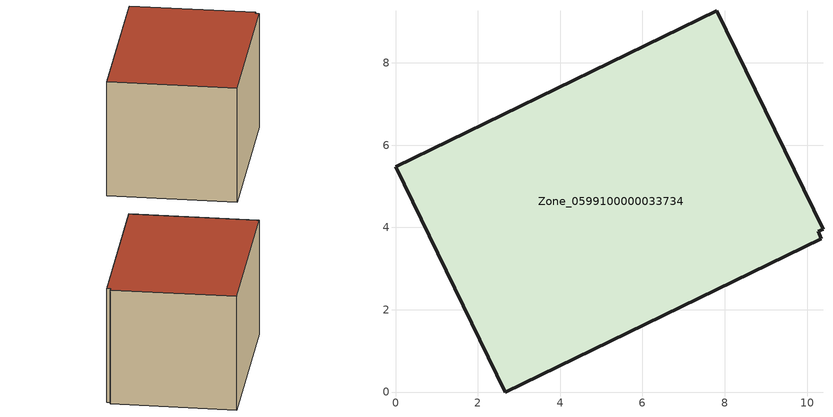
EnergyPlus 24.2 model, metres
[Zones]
Zone_0599100000033734
 floor ground (C_G): 10.39,3.96 10.27,3.9 10.35,3.73 2.67,0 0,5.47 7.8,9.26 z0
 wall outside (C_F): 10.39,3.96 7.8,9.26 0,5.47 2.67,0 10.35,3.73 10.27,3.9 10.39,3.96 z0:5.75
 roof outside (C_R): 10.27,3.9 10.39,3.96 7.8,9.26 0,5.47 2.67,0 10.35,3.73 z5.75
[BUILDING]
Pand.0599100000033734: North Axis=0; Terrain=City; Loads Convergence Tolerance Value=0.04; Temperature Convergence Tolerance Value=0.4; Solar Distribution=FullExterior; Maximum Number of Warmup Days=25; Minimum Number of Warmup Days=1
[Site:Location]
Rotterdam.The.Hague.AP_ZH_NLD Design_Conditions: Latitude=51.96; Longitude=4.45; Time Zone=1; Elevation=-4.5
[SITE:GROUNDTEMPERATURE:BUILDINGSURFACE]
18, 18, 18, 18, 18, 18, 18, 18, 18, 18, 18, 18
[MATERIAL] Thermal Absorptance=0.9; Solar Absorptance=0.7; Visible Absorptance=0.7
Name | Roughness | Thickness | Conductivity | Density | Specific Heat
G.TI.1946-1964 | MediumSmooth | 0.15 | 1 | 540 | 1210
F.TI.1946-1964 | Rough | 0.3 | 0.857143 | 1920 | 840
R.TI.1946-1964 | MediumRough | 0.2 | 0.277778 | 1500 | 1000
[CONSTRUCTION]
C_G: G.TI.1946-1964
C_F: F.TI.1946-1964
C_R: R.TI.1946-1964
[ZONE]
Zone_0599100000033734: Type=1; Multiplier=1; Ceiling Height=Autocalculate; Volume=Autocalculate; Floor Area=autocalculate; Part of Total Floor Area=Yes
[ZONEINFILTRATION:DESIGNFLOWRATE]
Infil_Zone_0599100000033734: Zone or ZoneList or Space or SpaceList=Zone_0599100000033734; Schedule=AlwaysOn; Design Flow Rate Calculation Method=Flow/Area; Flow Rate per Floor Area=0.003; Constant Term Coefficient=1; Temperature Term Coefficient=0; Velocity Term Coefficient=0; Velocity Squared Term Coefficient=0
[HVACTEMPLATE:ZONE:IDEALLOADSAIRSYSTEM]
Zone_0599100000033734: Maximum Heating Supply Air Temperature=50; Minimum Cooling Supply Air Temperature=13; Maximum Heating Supply Air Humidity Ratio=0.0156; Minimum Cooling Supply Air Humidity Ratio=0.0077; Heating Limit=NoLimit; Cooling Limit=NoLimit; Dehumidification Control Type=ConstantSensibleHeatRatio; Cooling Sensible Heat Ratio=0.7; Dehumidification Setpoint=60; Humidification Control Type=None; Humidification Setpoint=30; Outdoor Air Method=None; Outdoor Air Flow Rate per Person=0.00944; Outdoor Air Flow Rate per Zone Floor Area=0; Outdoor Air Flow Rate per Zone=0; Demand Controlled Ventilation Type=None; Outdoor Air Economizer Type=NoEconomizer; Heat Recovery Type=None; Sensible Heat Recovery Effectiveness=0.7; Latent Heat Recovery Effectiveness=0.65
[ZONECONTROL:THERMOSTAT]
ThermostatControl_Zone_0599100000033734: Zone or ZoneList=Zone_0599100000033734; Control Type Schedule=DualSetpointControlType; Control 1=Thermostat_Zone_0599100000033734; Temperature Difference Between Cutout And Setpoint=0
[THERMOSTATSETPOINT:DUALSETPOINT]
Thermostat_Zone_0599100000033734: Heating Setpoint Temperature Schedule=HeatingSetpoint_Zone_0599100000033734; Cooling Setpoint Temperature Schedule=CoolingSetpoint_Zone_0599100000033734
[SCHEDULE:COMPACT]
HeatingSetpoint_Zone_0599100000033734: Through: 12/31, For: AllDays, Until: 24:00, 21
CoolingSetpoint_Zone_0599100000033734: Through: 12/31, For: AllDays, Until: 24:00, 24
DualSetpointControlType: Through: 12/31, For: AllDays, Until: 24:00, 4
AlwaysOn: Through: 12/31, For: AllDays, Until: 24:00, 1
